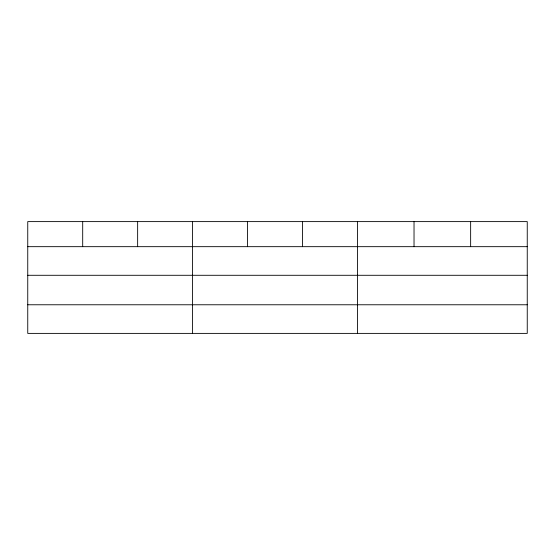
<?xml version="1.0" encoding="UTF-8"?>
<svg xmlns="http://www.w3.org/2000/svg" width="555" height="555" viewBox="0 0 555 555"><rect width="100%" height="100%" fill="white"/><g stroke="black" fill="none" stroke-linecap="round" stroke-linejoin="round"><path stroke-width="0.83" d="M527.25 275.287L527.25 221.611L27.75 221.611L27.75 333.388L527.25 333.388L527.25 275.287L27.75 275.287M27.75 246.67L527.25 246.67M27.75 304.771L527.25 304.771M470.64 221.611L470.64 246.67M414.03 221.611L414.03 246.67M357.42 221.611L357.42 333.388M302.475 221.611L302.475 246.67M247.53 221.611L247.53 246.67M192.585 221.611L192.585 333.388M137.64 221.611L137.64 246.67M82.695 221.611L82.695 246.67"/></g></svg>
